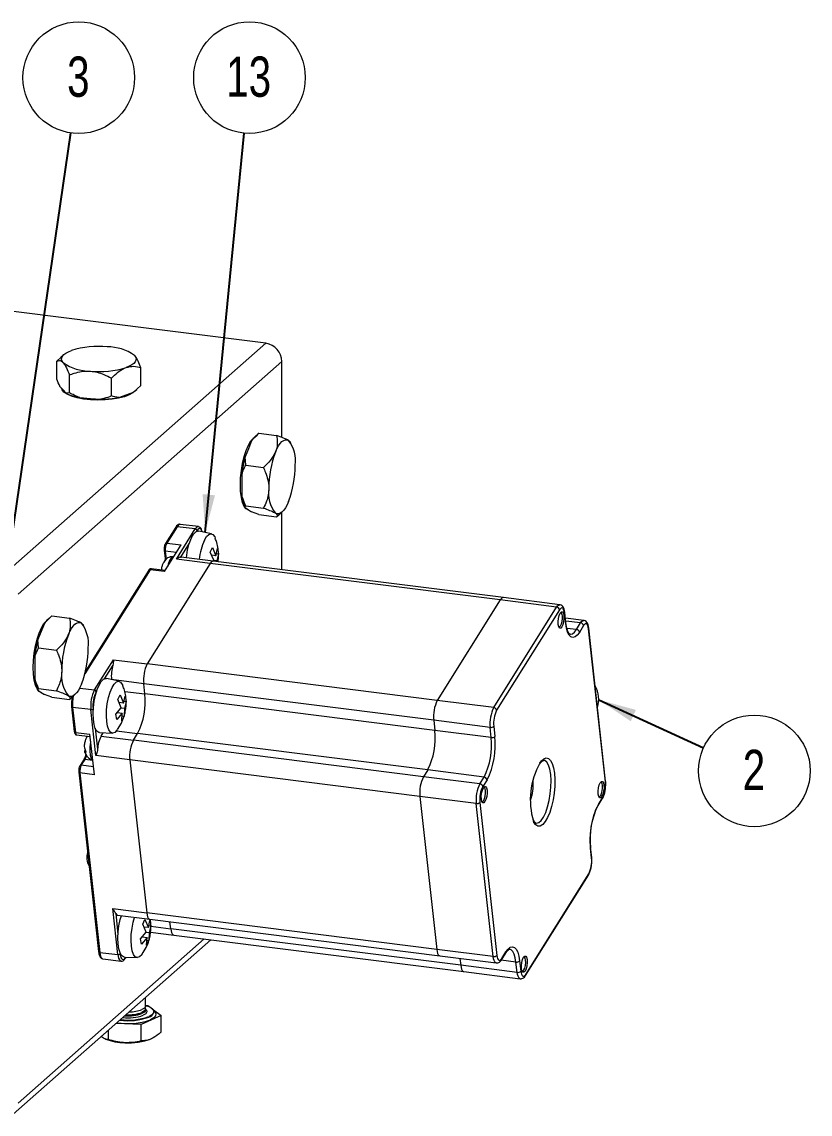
# Model space of a CAD drawing. Header units: millimetres. Extents: x 15 to 415, y 5 to 292.
# Drawn here: x 141.2 to 209.8, y 113.4 to 208.5 of the extents above; entities that cross this region are included whole.
import ezdxf

# ---------------------------------------------------------------- set-up
doc = ezdxf.new("R2010")
doc.units = ezdxf.units.MM
doc.styles.add('SLDTEXTSTYLE0', font='TXT', dxfattribs={"width": 0.75})
doc.dimstyles.new('SLDDIMSTYLE0', dxfattribs={"dimtxt": 0.18, "dimasz": 3.302, "dimexe": 0, "dimexo": 0.0625, "dimgap": 0, "dimtad": 0, "dimtih": 1, "dimtoh": 1, "dimdec": 0, "dimrnd": 1e-09, "dimzin": 0, "dimdsep": 46, "dimtxsty": 'Standard', "dimsah": 1, "dimcen": 0.09, "dimadec": 0, "dimazin": 0, "dimtfac": 3.302, "dimtdec": 0, "dimtofl": 0, "dimtmove": 0, "dimatfit": 3, "dimfxl": 1, "dimfrac": 2, "dimtolj": 1, "dimtzin": 0, "dimarcsym": 0})

# ---------------------------------------------------------------- blocks, each defined once
blk = doc.blocks.new('SW_NOTE_5')
at = {"color": 0, "linetype": 'Continuous', "lineweight": 0}
blk.add_circle((0.701, 4.808), 4.859, dxfattribs=at)
at = {"color": 0, "linetype": 'Continuous', "lineweight": 0, "insert": (0.665, 6.645), "char_height": 3.5, "attachment_point": 2, "style": 'SLDTEXTSTYLE0'}
blk.add_mtext('3', dxfattribs=at)
blk = doc.blocks.new('SW_NOTE_6')
at = {"color": 0, "linetype": 'Continuous', "lineweight": 0}
blk.add_circle((0.471, 4.836), 4.859, dxfattribs=at)
at = {"color": 0, "linetype": 'Continuous', "lineweight": 0, "insert": (0.401, 6.673), "char_height": 3.5, "attachment_point": 2, "style": 'SLDTEXTSTYLE0'}
blk.add_mtext('13', dxfattribs=at)
blk = doc.blocks.new('SW_NOTE_7')
at = {"color": 0, "linetype": 'Continuous', "lineweight": 0}
blk.add_circle((4.42, -2.019), 4.859, dxfattribs=at)
at = {"color": 0, "linetype": 'Continuous', "lineweight": 0, "insert": (4.384, -0.182), "char_height": 3.5, "attachment_point": 2, "style": 'SLDTEXTSTYLE0'}
blk.add_mtext('2', dxfattribs=at)

msp = doc.modelspace()

# ---------------------------------------------------------------- linework, layer by layer
at = {"color": 7, "linetype": 'Continuous', "lineweight": 15}
for p, q in [((162.416, 180.488), (118.452, 186.027)), ((139.435, 160.221), (162.416, 180.488)), ((163.819, 178.897), (140.838, 158.63)), ((144.588, 179.263), (144.216, 178.924)), ((144.216, 177.374), (144.216, 178.924)), ((144.833, 179.5), (144.577, 179.275)), ((163.819, 172.287), (163.819, 178.897)), ((151.53, 176.812), (151.53, 178.363)), ((145.315, 176.178), (145.315, 177.728)), ((148.972, 175.897), (148.972, 177.447)), ((144.491, 176.726), (144.765, 176.427)), ((144.765, 176.427), (145.04, 176.128)), ((145.315, 176.178), (145.04, 176.128)), ((149.612, 175.777), (150.251, 176.005)), ((150.251, 176.005), (150.89, 176.234)), ((151.53, 176.812), (150.89, 176.234)), ((151.037, 176.345), (151.17, 176.463)), ((146.23, 175.758), (147.143, 175.688)), ((147.143, 175.688), (148.057, 175.618)), ((161.815, 172.651), (161.468, 172.346)), ((161.815, 172.651), (163.353, 172.457)), ((160.894, 171.304), (160.607, 170.608)), ((161.181, 171.999), (160.894, 171.304)), ((164.583, 171.828), (164.528, 171.91)), ((160.666, 169.869), (160.607, 170.608)), ((160.666, 169.869), (162.204, 169.675)), ((160.319, 169.027), (160.319, 168.143)), ((160.319, 168.143), (160.319, 167.259)), ((160.607, 166.185), (160.894, 165.996)), ((160.666, 166.331), (162.204, 166.137)), ((160.894, 165.996), (161.181, 165.808)), ((160.938, 165.948), (160.975, 165.943)), ((161.815, 165.575), (161.181, 165.808)), ((161.815, 165.575), (163.353, 165.381)), ((163.353, 165.381), (163.823, 165.796)), ((163.819, 160.767), (163.819, 165.792)), ((156.544, 164.521), (154.954, 164.722)), ((154.966, 164.72), (154.954, 164.722)), ((154.57, 164.474), (153.673, 163.043)), ((154.683, 164.519), (153.787, 163.088)), ((154.626, 161.688), (156.274, 164.319)), ((156.274, 164.319), (154.683, 164.519)), ((156.544, 164.521), (156.556, 164.519)), ((157.682, 163.893), (156.58, 164.137)), ((153.598, 160.612), (155.05, 162.929)), ((153.787, 163.088), (155.05, 162.929)), ((157.58, 162.308), (157.78, 162.705)), ((157.78, 162.705), (158.073, 161.993)), ((153.564, 162.466), (153.644, 161.739)), ((153.644, 161.739), (153.652, 161.635)), ((153.662, 162.4), (153.742, 161.674)), ((153.705, 161.677), (153.697, 161.671)), ((157.572, 161.317), (154.626, 161.688)), ((154.983, 161.87), (155.037, 161.873)), ((157.843, 161.52), (155.037, 161.873)), ((157.873, 161.596), (157.58, 162.308)), ((158.073, 161.993), (157.69, 162.041)), ((158.073, 161.993), (158.204, 162.61)), ((158.111, 162.171), (158.287, 162.149)), ((158.287, 162.149), (158.156, 161.532)), ((158.204, 162.61), (158.287, 162.149)), ((152.222, 160.726), (146.711, 151.927)), ((157.572, 161.317), (152.091, 152.566)), ((153.598, 160.612), (152.335, 160.771)), ((153.653, 160.699), (152.444, 160.852)), ((153.48, 161.341), (153.42, 161.229)), ((153.499, 161.37), (153.487, 161.353)), ((153.602, 161.503), (153.662, 161.631)), ((182.828, 158.135), (157.572, 161.317)), ((157.828, 161.54), (157.873, 161.596)), ((183.099, 158.338), (157.843, 161.52)), ((158.156, 161.532), (157.852, 161.57)), ((182.828, 158.135), (177.347, 149.384)), ((187.739, 157.516), (182.828, 158.135)), ((188.01, 157.719), (183.099, 158.338)), ((182.258, 148.766), (187.739, 157.516)), ((187.996, 157.279), (182.515, 148.529)), ((188.528, 156.102), (188.429, 156.994)), ((188.542, 156.159), (188.444, 157.051)), ((143.15, 156.097), (142.863, 155.401)), ((143.783, 156.749), (143.437, 156.444)), ((143.783, 156.749), (145.322, 156.555)), ((146.552, 155.926), (146.497, 156.008)), ((190.099, 156.345), (188.499, 156.546)), ((189.462, 155.556), (189.829, 156.142)), ((142.863, 155.401), (142.576, 154.706)), ((190.085, 155.905), (189.718, 155.319)), ((191.987, 142.299), (190.518, 155.62)), ((192.002, 142.356), (190.533, 155.677)), ((142.634, 153.967), (142.576, 154.706)), ((142.288, 153.125), (142.288, 152.241)), ((142.634, 153.967), (144.173, 153.773)), ((142.288, 152.241), (142.288, 151.357)), ((147.497, 150.307), (149.145, 152.938)), ((149.145, 152.938), (152.091, 152.566)), ((177.347, 149.384), (152.091, 152.566)), ((149.64, 151.054), (148.538, 151.298)), ((142.576, 150.283), (142.863, 150.094)), ((142.634, 150.428), (144.173, 150.235)), ((151.877, 149.955), (151.779, 150.847)), ((177.035, 147.665), (151.779, 150.847)), ((142.863, 150.094), (143.15, 149.905)), ((142.907, 150.046), (142.943, 150.041)), ((143.783, 149.673), (143.15, 149.905)), ((143.783, 149.673), (145.322, 149.479)), ((145.322, 149.479), (145.792, 149.894)), ((149.538, 149.469), (149.738, 149.866)), ((149.831, 148.757), (149.538, 149.469)), ((149.738, 149.866), (150.031, 149.154)), ((150.031, 149.154), (150.162, 149.77)), ((150.069, 149.332), (150.245, 149.31)), ((150.245, 149.31), (150.114, 148.693)), ((150.162, 149.77), (150.245, 149.31)), ((177.133, 146.773), (151.877, 149.955)), ((182.258, 148.766), (177.347, 149.384)), ((145.496, 148.854), (145.736, 146.675)), ((145.594, 148.788), (145.834, 146.61)), ((147.184, 148.588), (145.594, 148.788)), ((147.626, 144.583), (147.184, 148.588)), ((149.361, 148.182), (149.831, 148.757)), ((150.031, 149.154), (149.648, 149.202)), ((150.114, 148.693), (149.81, 148.731)), ((150.114, 148.693), (150.068, 148.023)), ((149.444, 147.722), (149.361, 148.182)), ((149.914, 148.296), (149.444, 147.722)), ((149.497, 148.348), (149.914, 148.296)), ((149.5, 146.86), (149.838, 147.42)), ((149.868, 147.626), (149.914, 148.296)), ((150.068, 148.023), (149.868, 147.626)), ((149.897, 148.045), (150.068, 148.023)), ((177.035, 147.665), (177.133, 146.773)), ((181.946, 147.047), (177.035, 147.665)), ((145.834, 146.61), (147.097, 146.451)), ((147.945, 146.587), (149.073, 146.551)), ((148.079, 146.285), (148.262, 146.577)), ((150.885, 145.931), (151.252, 146.517)), ((176.508, 143.335), (151.252, 146.517)), ((182.044, 146.155), (177.133, 146.773)), ((182.044, 146.155), (181.946, 147.047)), ((182.265, 147.154), (182.363, 146.261)), ((145.943, 146.386), (147.121, 146.238)), ((146.792, 146.149), (146.731, 146.037)), ((146.811, 146.178), (146.798, 146.161)), ((147.486, 142.923), (147.097, 146.451)), ((148.079, 146.285), (150.885, 145.931)), ((176.141, 142.749), (150.885, 145.931)), ((146.607, 145.383), (146.63, 145.26)), ((150.572, 144.212), (147.626, 144.583)), ((146.534, 144.202), (146.235, 143.725)), ((146.647, 144.247), (146.348, 143.77)), ((150.572, 144.212), (152.041, 130.891)), ((175.829, 141.03), (150.572, 144.212)), ((146.125, 143.148), (147.848, 127.523)), ((146.223, 143.082), (147.946, 127.458)), ((147.486, 142.923), (146.223, 143.082)), ((176.508, 143.335), (176.141, 142.749)), ((181.052, 142.13), (176.141, 142.749)), ((181.419, 142.717), (176.508, 143.335)), ((181.052, 142.13), (181.419, 142.717)), ((181.676, 142.48), (181.309, 141.894)), ((175.829, 141.03), (177.297, 127.709)), ((180.739, 140.412), (175.829, 141.03)), ((191.348, 140.235), (191.715, 140.821)), ((191.37, 140.338), (191.737, 140.924)), ((182.208, 127.09), (180.739, 140.412)), ((181.059, 140.518), (182.527, 127.197)), ((185.92, 138.714), (185.945, 138.71)), ((190.781, 135.664), (190.683, 136.556)), ((190.796, 135.721), (190.697, 136.613)), ((185.028, 125.435), (190.509, 134.185)), ((185.05, 125.538), (190.531, 134.289)), ((149.095, 131.262), (152.041, 130.891)), ((149.536, 127.258), (149.095, 131.262)), ((149.505, 130.686), (152.312, 130.332)), ((151.692, 129.923), (151.893, 130.32)), ((151.893, 130.32), (152.186, 129.607)), ((177.297, 127.709), (152.041, 130.891)), ((152.312, 130.332), (177.568, 127.15)), ((151.986, 129.21), (151.692, 129.923)), ((152.186, 129.607), (151.802, 129.656)), ((152.186, 129.607), (152.317, 130.224)), ((152.224, 129.786), (152.4, 129.764)), ((152.4, 129.764), (152.269, 129.147)), ((152.317, 130.224), (152.4, 129.764)), ((154.13, 129.517), (154.065, 130.111)), ((179.387, 126.335), (154.13, 129.517)), ((140.427, 113.37), (157.64, 128.55)), ((151.516, 128.636), (151.986, 129.21)), ((151.599, 128.175), (151.516, 128.636)), ((152.069, 128.75), (151.599, 128.175)), ((151.652, 128.802), (152.069, 128.75)), ((152.269, 129.147), (151.965, 129.185)), ((152.023, 128.08), (152.069, 128.75)), ((152.223, 128.477), (152.023, 128.08)), ((152.052, 128.498), (152.223, 128.477)), ((152.269, 129.147), (152.223, 128.477)), ((152.384, 129.212), (154.401, 128.958)), ((154.401, 128.958), (179.657, 125.776)), ((147.946, 127.458), (149.536, 127.258)), ((182.208, 127.09), (177.297, 127.709)), ((182.96, 126.912), (183.328, 127.498)), ((183.306, 127.395), (183.386, 127.512)), ((148.205, 126.901), (148.216, 126.899)), ((148.216, 126.899), (149.807, 126.699)), ((149.807, 126.699), (149.794, 126.701)), ((150.1, 127.041), (151.228, 127.004)), ((150.191, 126.946), (150.247, 127.037)), ((177.568, 127.15), (182.479, 126.532)), ((179.321, 126.929), (179.387, 126.335)), ((182.938, 126.809), (183.306, 127.395)), ((184.297, 125.716), (184.199, 126.608)), ((184.518, 126.715), (184.617, 125.823)), ((184.297, 125.716), (179.387, 126.335)), ((179.657, 125.776), (184.568, 125.158)), ((151.929, 122.776), (151.929, 123.513)), ((151.94, 122.849), (152.153, 122.84)), ((152.153, 122.84), (152.41, 122.642)), ((153.296, 121.957), (151.571, 121.185)), ((151.929, 122.422), (151.929, 122.521)), ((151.929, 122.513), (151.988, 122.456)), ((152.525, 122.553), (153.296, 121.957)), ((152.697, 122.355), (152.629, 122.415)), ((152.654, 122.257), (152.654, 122.304)), ((153.296, 120.517), (153.296, 121.957)), ((151.571, 121.185), (149.386, 121.27)), ((151.571, 119.746), (151.571, 121.185)), ((148.385, 119.937), (148.452, 119.909)), ((148.704, 119.858), (148.704, 120.669)), ((152.405, 119.909), (152.405, 119.909))]:
    msp.add_line(p, q, dxfattribs=at)
at = {"color": 8, "linetype": 'Continuous', "lineweight": 15}
for p, q in [((156.428, 164.176), (156.386, 164.11)), ((155.735, 163.07), (154.983, 161.87)), ((154.641, 162.277), (153.662, 162.4)), ((152.335, 160.771), (146.658, 151.707)), ((189.829, 156.142), (188.526, 156.306)), ((189.462, 155.556), (188.637, 155.66)), ((149.096, 152.472), (148.344, 151.271)), ((146.208, 150.469), (147.497, 150.307)), ((151.779, 150.847), (148.981, 151.2)), ((147.692, 150.231), (147.651, 150.165)), ((150.123, 150.176), (151.877, 149.955)), ((147.376, 148.652), (147.387, 148.552)), ((147.562, 146.968), (147.763, 145.14)), ((149.416, 146.749), (151.252, 146.517)), ((146.348, 143.77), (147.407, 143.636)), ((147.35, 144.158), (146.647, 144.247)), ((149.34, 130.834), (149.542, 129.006)), ((152.404, 129.734), (154.13, 129.517)), ((140.838, 114.318), (157.059, 128.623)), ((149.716, 127.422), (149.728, 127.322)), ((150.204, 127.008), (150.222, 127.037)), ((184.199, 126.608), (182.912, 126.771))]:
    msp.add_line(p, q, dxfattribs=at)
at = {"color": 7, "linetype": 'Continuous', "lineweight": 15, "flags": 128}
for points in [[(144.765, 178.8), (144.668, 178.938), (144.625, 179.079), (144.638, 179.221), (144.706, 179.361), (144.828, 179.496), (145.003, 179.626), (145.226, 179.746), (145.495, 179.856)], [(150.98, 179.435), (151.078, 179.297), (151.121, 179.156), (151.108, 179.014), (151.04, 178.874), (150.918, 178.739), (150.743, 178.609), (150.52, 178.489), (150.251, 178.379)], [(147.143, 175.563), (146.539, 175.631), (145.987, 175.737), (145.507, 175.876), (145.117, 176.045), (144.834, 176.235), (144.668, 176.44), (144.625, 176.579)], [(150.97, 176.291), (150.837, 176.174), (150.52, 175.99), (150.101, 175.83), (149.596, 175.701), (149.026, 175.606), (148.411, 175.551), (147.775, 175.536), (147.143, 175.563)], [(151.037, 176.345), (150.977, 176.296), (150.89, 176.234)], [(160.195, 168.159), (160.217, 168.776), (160.283, 169.409), (160.389, 170.032), (160.532, 170.622), (160.706, 171.157), (160.905, 171.615), (161.12, 171.98), (161.344, 172.236), (161.406, 172.286)], [(163.249, 171.007), (163.384, 171.303), (163.526, 171.557), (163.673, 171.766), (163.823, 171.924), (163.973, 172.03), (164.121, 172.082), (164.263, 172.079), (164.398, 172.02)], [(160.938, 165.948), (160.905, 165.954), (160.706, 166.061), (160.532, 166.289), (160.389, 166.627), (160.283, 167.063), (160.217, 167.581), (160.195, 168.159)], [(164.398, 166.713), (164.263, 166.417), (164.121, 166.162), (163.973, 165.954), (163.823, 165.796), (163.673, 165.69), (163.526, 165.638), (163.384, 165.641), (163.249, 165.7)], [(155.939, 163.572), (156.126, 163.879), (156.321, 164.073), (156.513, 164.143), (156.58, 164.137)], [(157.069, 163.353), (157.255, 163.655), (157.449, 163.841), (157.638, 163.899), (157.812, 163.826), (157.961, 163.626), (158.009, 163.518)], [(153.564, 162.466), (153.564, 162.467), (153.564, 162.469)], [(153.486, 161.353), (153.485, 161.351), (153.48, 161.341)], [(153.662, 161.587), (153.668, 161.595), (153.685, 161.61)], [(153.683, 161.62), (153.687, 161.625), (153.703, 161.639)], [(157.843, 161.52), (157.829, 161.521), (157.744, 161.499), (157.658, 161.43), (157.572, 161.317)], [(157.843, 161.52), (157.829, 161.521), (157.744, 161.499), (157.658, 161.43), (157.572, 161.317)], [(183.099, 158.338), (183.085, 158.339), (183.001, 158.317), (182.914, 158.248), (182.828, 158.135)], [(183.099, 158.338), (183.085, 158.339), (183.001, 158.317), (182.914, 158.248), (182.828, 158.135)], [(188.372, 156.782), (188.379, 156.521), (188.347, 156.24), (188.281, 155.982), (188.191, 155.785), (188.091, 155.679), (187.997, 155.681), (187.921, 155.791), (187.877, 155.991), (187.871, 156.251), (187.903, 156.532), (187.969, 156.791), (188.058, 156.988), (188.158, 157.094), (188.253, 157.091), (188.328, 156.982), (188.372, 156.782)], [(188.429, 156.994), (188.405, 157.146), (188.368, 157.271), (188.321, 157.364), (188.264, 157.422), (188.201, 157.442), (188.134, 157.425), (188.065, 157.37), (187.996, 157.279)], [(188.245, 156.739), (188.206, 156.911), (188.142, 157.006), (188.076, 157.015)], [(142.164, 152.257), (142.186, 152.874), (142.252, 153.507), (142.358, 154.13), (142.501, 154.72), (142.675, 155.255), (142.873, 155.713), (143.089, 156.078), (143.313, 156.334), (143.375, 156.384)], [(145.217, 155.105), (145.352, 155.401), (145.495, 155.655), (145.642, 155.864), (145.792, 156.022), (145.942, 156.128), (146.089, 156.18), (146.232, 156.177), (146.367, 156.118)], [(187.922, 155.79), (188.002, 155.788), (188.088, 155.879), (188.166, 156.049), (188.223, 156.272), (188.25, 156.514), (188.245, 156.739)], [(189.718, 155.319), (189.53, 155.07), (189.34, 154.919), (189.154, 154.871), (188.981, 154.927), (188.826, 155.087), (188.695, 155.343), (188.595, 155.686), (188.528, 156.102)], [(190.518, 155.62), (190.494, 155.772), (190.457, 155.896), (190.41, 155.99), (190.354, 156.048), (190.291, 156.068), (190.223, 156.051), (190.154, 155.996), (190.085, 155.905)], [(142.907, 150.046), (142.873, 150.051), (142.675, 150.159), (142.501, 150.387), (142.358, 150.725), (142.252, 151.161), (142.186, 151.678), (142.164, 152.257)], [(147.896, 150.733), (148.084, 151.039), (148.279, 151.233), (148.47, 151.304), (148.538, 151.298)], [(146.367, 150.811), (146.232, 150.515), (146.089, 150.26), (145.942, 150.052), (145.792, 149.894), (145.642, 149.788), (145.495, 149.736), (145.352, 149.739), (145.217, 149.798)], [(147.945, 146.587), (147.873, 146.6), (147.705, 146.719), (147.565, 146.959), (147.461, 147.305), (147.397, 147.74), (147.377, 148.24), (147.403, 148.778), (147.473, 149.325), (147.582, 149.852), (147.726, 150.329), (147.896, 150.733)], [(149.483, 146.835), (149.453, 146.794), (149.26, 146.609), (149.07, 146.551), (148.897, 146.624), (148.748, 146.823), (148.633, 147.138), (148.56, 147.55), (148.531, 148.035), (148.548, 148.564), (148.612, 149.108), (148.717, 149.634), (148.858, 150.112), (149.026, 150.513)], [(149.026, 150.513), (149.213, 150.816), (149.406, 151.002), (149.596, 151.06), (149.769, 150.987), (149.918, 150.787), (149.967, 150.679)], [(146.798, 146.161), (146.796, 146.158), (146.792, 146.149)], [(146.712, 144.969), (146.716, 144.955), (146.728, 144.942)], [(146.717, 144.922), (146.721, 144.911), (146.733, 144.898)], [(181.677, 141.578), (181.683, 141.318), (181.651, 141.037), (181.585, 140.778), (181.495, 140.581), (181.396, 140.476), (181.301, 140.478), (181.226, 140.587), (181.181, 140.787), (181.175, 141.048), (181.207, 141.329), (181.273, 141.587), (181.363, 141.784), (181.462, 141.89), (181.557, 141.888), (181.632, 141.778), (181.677, 141.578)], [(181.549, 141.535), (181.511, 141.708), (181.446, 141.802), (181.381, 141.811)], [(191.857, 142.019), (191.864, 141.758), (191.832, 141.478), (191.766, 141.219), (191.676, 141.022), (191.576, 140.916), (191.482, 140.919), (191.406, 141.028), (191.362, 141.228), (191.356, 141.489), (191.388, 141.769), (191.454, 142.028), (191.543, 142.225), (191.643, 142.331), (191.738, 142.328), (191.813, 142.219), (191.857, 142.019)], [(191.407, 141.027), (191.487, 141.026), (191.573, 141.117), (191.651, 141.286), (191.708, 141.509), (191.735, 141.752), (191.73, 141.976)], [(191.73, 141.976), (191.692, 142.149), (191.627, 142.243), (191.561, 142.252)], [(181.226, 140.586), (181.307, 140.585), (181.393, 140.676), (181.47, 140.846), (181.527, 141.069), (181.555, 141.311), (181.549, 141.535)], [(150.1, 127.041), (150.028, 127.054), (149.86, 127.173), (149.72, 127.412), (149.616, 127.759), (149.552, 128.194), (149.532, 128.694), (149.558, 129.232), (149.628, 129.779), (149.737, 130.305), (149.834, 130.644)], [(151.638, 127.289), (151.608, 127.248), (151.415, 127.063), (151.225, 127.005), (151.051, 127.077), (150.903, 127.277), (150.788, 127.592), (150.714, 128.004), (150.686, 128.489), (150.703, 129.018), (150.767, 129.562), (150.872, 130.088), (150.99, 130.499)], [(152.041, 130.891), (152.072, 130.702), (152.117, 130.546), (152.177, 130.429), (152.247, 130.357), (152.312, 130.332)], [(152.041, 130.891), (152.072, 130.702), (152.117, 130.546), (152.177, 130.429), (152.247, 130.357), (152.312, 130.332)], [(154.13, 129.517), (154.161, 129.328), (154.207, 129.172), (154.266, 129.055), (154.336, 128.983), (154.401, 128.958)], [(154.13, 129.517), (154.161, 129.328), (154.207, 129.172), (154.266, 129.055), (154.336, 128.983), (154.401, 128.958)], [(177.297, 127.709), (177.328, 127.52), (177.374, 127.364), (177.433, 127.247), (177.503, 127.175), (177.568, 127.15)], [(177.297, 127.709), (177.328, 127.52), (177.374, 127.364), (177.433, 127.247), (177.503, 127.175), (177.568, 127.15)], [(183.328, 127.498), (183.516, 127.747), (183.706, 127.898), (183.892, 127.947), (184.065, 127.89), (184.22, 127.731), (184.351, 127.475), (184.451, 127.132), (184.518, 126.715)], [(149.728, 127.322), (149.754, 127.155), (149.795, 127.018), (149.847, 126.916), (149.909, 126.852), (149.978, 126.829), (150.052, 126.848), (150.129, 126.909), (150.204, 127.008)], [(182.527, 127.197), (182.552, 127.046), (182.588, 126.921), (182.636, 126.828), (182.692, 126.77), (182.755, 126.749), (182.823, 126.767), (182.892, 126.822), (182.96, 126.912)], [(185.169, 126.826), (185.175, 126.566), (185.143, 126.285), (185.077, 126.026), (184.987, 125.829), (184.888, 125.724), (184.793, 125.726), (184.718, 125.836), (184.674, 126.036), (184.667, 126.296), (184.699, 126.577), (184.765, 126.836), (184.855, 127.033), (184.955, 127.138), (185.049, 127.136), (185.125, 127.027), (185.169, 126.826)], [(184.718, 125.834), (184.799, 125.833), (184.885, 125.924), (184.962, 126.094), (185.019, 126.317), (185.047, 126.559), (185.041, 126.784)], [(185.041, 126.784), (185.003, 126.956), (184.938, 127.051), (184.873, 127.059)], [(179.387, 126.335), (179.417, 126.146), (179.463, 125.99), (179.522, 125.873), (179.592, 125.801), (179.657, 125.776)], [(179.387, 126.335), (179.417, 126.146), (179.463, 125.99), (179.522, 125.873), (179.592, 125.801), (179.657, 125.776)], [(184.617, 125.823), (184.641, 125.672), (184.678, 125.547), (184.725, 125.454), (184.781, 125.396), (184.845, 125.375), (184.912, 125.393), (184.981, 125.448), (185.05, 125.538)], [(151.929, 122.776), (151.927, 122.755), (151.842, 122.609), (151.631, 122.477)], [(151.94, 122.849), (151.963, 122.841), (152.304, 122.703), (152.536, 122.542), (152.646, 122.367), (152.626, 122.188), (152.479, 122.016), (152.213, 121.861)], [(151.879, 122.648), (151.879, 122.648), (151.927, 122.5), (151.842, 122.353), (151.631, 122.222)], [(152.697, 122.355), (152.752, 122.3), (152.85, 122.115), (152.817, 121.928), (152.655, 121.748), (152.373, 121.586)]]:
    msp.add_lwpolyline(points, dxfattribs=at)
at = {"color": 8, "linetype": 'Continuous', "lineweight": 15, "flags": 128}
for points in [[(154.954, 164.722), (154.94, 164.723), (154.855, 164.701), (154.769, 164.632), (154.683, 164.519)], [(156.274, 164.319), (156.359, 164.432), (156.446, 164.5), (156.53, 164.522), (156.544, 164.521)], [(156.866, 164.074), (156.837, 164.167), (156.785, 164.269), (156.723, 164.333), (156.653, 164.356), (156.579, 164.336), (156.503, 164.276), (156.428, 164.176)], [(154.376, 161.898), (154.319, 161.895), (154.173, 161.794), (154.033, 161.57), (153.912, 161.247), (153.855, 161.022)], [(152.444, 160.852), (152.438, 160.852), (152.404, 160.843), (152.37, 160.816), (152.335, 160.771)], [(187.739, 157.516), (187.825, 157.629), (187.911, 157.698), (187.996, 157.72), (188.007, 157.719)], [(189.829, 156.142), (189.914, 156.255), (190.001, 156.324), (190.085, 156.346), (190.097, 156.345)], [(188.914, 155.151), (188.949, 155.148), (189.117, 155.192), (189.291, 155.33), (189.462, 155.556)], [(145.834, 146.61), (145.847, 146.534), (145.865, 146.472), (145.889, 146.425), (145.917, 146.396), (145.943, 146.386)], [(147.166, 145.826), (147.154, 145.768), (147.097, 145.36), (147.087, 144.965), (147.125, 144.623), (147.206, 144.373), (147.322, 144.241), (147.342, 144.233)], [(146.812, 144.588), (146.797, 144.551), (146.647, 144.247)], [(186.274, 143.939), (186.407, 144.118), (186.621, 144.312), (186.832, 144.387), (187.03, 144.34), (187.207, 144.174), (187.356, 143.894), (187.471, 143.512), (187.547, 143.044)], [(187.228, 142.937), (187.152, 143.393), (187.036, 143.757), (186.884, 144.013), (186.705, 144.148), (186.641, 144.165)], [(187.547, 143.044), (187.582, 142.51), (187.573, 141.93), (187.521, 141.329), (187.428, 140.731), (187.298, 140.161), (187.136, 139.642), (186.949, 139.195), (186.745, 138.839), (186.532, 138.588), (186.318, 138.453), (186.113, 138.439), (185.924, 138.546), (185.76, 138.77), (185.713, 138.868)], [(185.945, 138.71), (185.97, 138.708), (186.175, 138.763), (186.385, 138.943), (186.591, 139.24), (186.783, 139.64), (186.951, 140.124), (187.089, 140.669), (187.189, 141.25), (187.247, 141.841), (187.26, 142.412), (187.228, 142.937)], [(147.946, 127.458), (147.976, 127.269), (148.022, 127.113), (148.081, 126.996), (148.152, 126.924), (148.205, 126.901)], [(184.199, 126.608), (184.138, 126.987), (184.047, 127.299), (183.928, 127.532), (183.787, 127.676), (183.664, 127.725)], [(182.481, 126.531), (182.414, 126.556), (182.344, 126.629), (182.284, 126.745), (182.239, 126.901), (182.208, 127.09)], [(184.571, 125.157), (184.503, 125.182), (184.433, 125.255), (184.374, 125.371), (184.328, 125.527), (184.297, 125.716)], [(151.929, 122.425), (151.927, 122.401), (151.842, 122.255), (151.631, 122.124)], [(151.988, 122.456), (152.016, 122.421), (152.05, 122.267), (151.952, 122.116), (151.732, 121.981)]]:
    msp.add_lwpolyline(points, dxfattribs=at)
at = {"color": 7, "linetype": 'Continuous', "lineweight": 15}
for centre, radius, start, end in [((147.849, 172.174), 8.035, 84.61837, 107.03704), ((148.658, 176.153), 4.02, 54.70853, 90.78459), ((162.181, 178.867), 1.638, 1.05865, 81.7606), ((147.088, 182.082), 4.02, 234.70852, 270.78461), ((147.897, 186.061), 8.035, 264.61838, 287.03702), ((146.95, 180.179), 4.479, 244.75089, 260.74226), ((147.937, 184.485), 8.868, 270.77158, 280.88381), ((162.61, 171.108), 1.684, 132.67254, 148.05399), ((162.14, 170.266), 2.86, 352.11509, 37.84784), ((169.92, 168.098), 9.646, 164.91729, 174.47564), ((171.426, 167.888), 8.752, 159.12241, 180.27053), ((156.22, 169.832), 8.752, 339.12241, 0.27053), ((165.507, 167.454), 2.86, 172.11508, 217.84787), ((163.491, 167.533), 3.184, 184.92331, 205.03964), ((156.254, 164.143), 0.177, 10.91562, 83.67073), ((154.881, 162.534), 1.226, 153.1374, 186.2555), ((161.003, 161.266), 5.564, 155.51852, 174.29628), ((161.942, 161.14), 5.352, 155.57314, 174.26959), ((153.709, 161.588), 0.0635, 136.64918, 198.74287), ((187.707, 157.223), 0.295, 10.91532, 83.6713), ((144.578, 155.206), 1.684, 132.67249, 148.054), ((144.108, 154.364), 2.86, 352.11513, 37.84783), ((188.457, 156.151), 0.0859, 325.56538, 5.55473), ((189.796, 155.849), 0.295, 10.91594, 83.67111), ((153.395, 151.986), 8.752, 159.12243, 180.27051), ((189.429, 155.263), 0.295, 10.91557, 83.67127), ((151.889, 152.196), 9.646, 164.9173, 174.47562), ((138.189, 153.93), 8.752, 339.12242, 0.27051), ((152.4, 151.509), 3.441, 163.75903, 185.14223), ((154.826, 151.181), 3.065, 153.1374, 186.25559), ((145.46, 151.631), 3.184, 184.92336, 205.03963), ((147.476, 151.552), 2.86, 172.11512, 217.84785), ((150.231, 148.922), 3.065, 153.1374, 186.25559), ((147.477, 150.131), 0.177, 10.91685, 83.67081), ((189.125, 149.475), 2.284, 341.85821, 30.72476), ((148.428, 149.16), 2.935, 170.0216, 185.31973), ((150.057, 148.946), 2.697, 153.13736, 186.25557), ((145.783, 149.287), 6.13, 333.13735, 6.25556), ((180.082, 147.999), 3.065, 153.1374, 186.25559), ((145.548, 148.859), 0.0515, 145.5645, 185.55781), ((147.222, 148.793), 0.209, 259.53547, 317.47201), ((184.993, 147.381), 3.065, 153.1374, 186.25559), ((184.702, 147.421), 2.452, 153.13744, 186.25556), ((182.226, 148.473), 0.295, 10.91495, 83.67189), ((171.039, 146.105), 6.13, 333.13735, 6.25556), ((182.009, 147.389), 0.348, 259.5356, 317.47184), ((150.511, 144.998), 2.752, 152.12722, 177.03764), ((153.619, 144.546), 3.065, 153.13733, 186.25558), ((175.95, 145.487), 6.13, 333.13735, 6.25556), ((175.66, 145.527), 6.743, 333.13735, 6.25558), ((182.107, 146.496), 0.348, 259.5357, 317.47203), ((146.687, 145.252), 0.0574, 171.5049, 204.94506), ((147.442, 143.216), 1.226, 153.13729, 186.25552), ((192.095, 140.728), 6.648, 151.122, 196.24624), ((178.875, 141.364), 3.065, 153.13733, 186.25558), ((181.387, 142.424), 0.295, 10.91523, 83.6716), ((183.786, 140.746), 3.065, 153.13733, 186.25558), ((183.496, 140.786), 2.452, 153.13737, 186.25553), ((181.02, 141.838), 0.295, 10.91599, 83.67095), ((181.291, 142.068), 4.403, 341.41048, 4.22806), ((189.55, 142.032), 2.452, 333.13733, 6.25562), ((180.803, 140.753), 0.348, 259.53598, 317.47147), ((197.386, 137.291), 6.743, 153.13737, 186.25559), ((148.218, 135.711), 1.396, 161.28917, 211.29381), ((190.612, 136.605), 0.0859, 325.56616, 5.55534), ((188.343, 135.397), 2.452, 333.13732, 6.25563), ((149.557, 130.91), 0.23, 199.41073, 256.94737), ((149.574, 127.463), 0.209, 259.53704, 317.47043), ((150.109, 126.996), 0.0954, 328.59598, 7.35944), ((182.271, 127.432), 0.348, 259.53612, 317.47185), ((184.262, 126.95), 0.348, 259.53627, 317.4714), ((184.361, 126.058), 0.348, 259.53623, 317.4715), ((150.429, 126.837), 5.33, 262.2407, 289.55639), ((150.432, 126.872), 5.317, 262.7006, 289.56384), ((150.466, 125.436), 3.418, 266.22405, 289.93092), ((150.542, 125.339), 3.063, 269.71609, 290.8321), ((152.09, 122.378), 0.577, 282.33354, 347.96496), ((150.418, 127.077), 5.829, 260.45785, 289.59498), ((150.141, 124.241), 4.65, 248.7104, 269.95932), ((150.514, 125.125), 5.547, 266.10344, 290.2421)]:
    msp.add_arc(centre, radius, start, end, dxfattribs=at)
at = {"color": 8, "linetype": 'Continuous', "lineweight": 15}
for centre, radius, start, end in [((154.661, 164.41), 0.112, 78.50502, 144.67294), ((153.765, 162.978), 0.112, 78.49927, 144.72138), ((153.657, 162.499), 0.0993, 199.93519, 272.60782), ((153.721, 161.76), 0.0793, 194.832, 259.59597), ((152.313, 160.661), 0.112, 78.50303, 144.67521), ((188.358, 157.043), 0.0859, 325.58202, 5.49822), ((190.448, 155.669), 0.0859, 325.5754, 5.5058), ((148.96, 149.098), 3.38, 168.61019, 185.25191), ((145.59, 148.888), 0.0993, 199.93383, 272.6093), ((145.83, 146.709), 0.0993, 199.9343, 272.60918), ((146.77, 144.845), 0.095, 124.6697, 196.31446), ((146.326, 143.66), 0.112, 78.49673, 144.73628), ((146.625, 144.138), 0.112, 78.50156, 144.67632), ((146.219, 143.182), 0.0993, 199.9352, 272.60627), ((191.916, 142.348), 0.0859, 325.56451, 5.55581), ((191.579, 140.904), 0.159, 328.59378, 7.36377), ((191.212, 140.317), 0.159, 328.8792, 7.35941), ((190.71, 135.712), 0.0858, 325.5505, 5.56022), ((190.373, 134.268), 0.159, 328.59392, 7.36363), ((147.941, 127.557), 0.0993, 199.936, 272.60641), ((183.17, 127.478), 0.159, 328.5946, 7.36296), ((150.151, 127.205), 0.617, 175.07405, 234.7394), ((182.803, 126.892), 0.159, 328.61957, 7.36061), ((184.892, 125.518), 0.159, 328.61722, 7.36315), ((150.427, 125.693), 3.935, 263.32135, 289.36483), ((150.453, 125.387), 3.47, 264.75374, 289.85048)]:
    msp.add_arc(centre, radius, start, end, dxfattribs=at)
at = {"color": 7, "linetype": 'Continuous', "lineweight": 15}
for points, knots in [([(144.216, 178.924), (144.291, 178.953), (144.444, 179.012), (144.634, 178.934), (144.742, 178.824), (144.765, 178.8)], [0, 0, 0, 0, 0.432384, 0.87955, 1, 1, 1, 1]), ([(144.765, 178.8), (144.862, 178.668), (145.054, 178.405), (145.228, 177.952), (145.315, 177.728)], [0, 0, 0, 0, 0.503998, 1, 1, 1, 1]), ([(151.53, 178.363), (151.455, 178.555), (151.302, 178.947), (151.112, 179.282), (151.003, 179.408), (150.98, 179.435)], [0, 0, 0, 0, 0.432383, 0.87955, 1, 1, 1, 1]), ([(145.315, 177.728), (145.453, 177.781), (145.792, 177.911), (146.37, 178.051), (146.853, 178.082), (147.113, 178.064), (147.143, 178.062)], [0, 0, 0, 0, 0.23989, 0.591093, 0.952895, 1, 1, 1, 1]), ([(147.143, 178.062), (147.341, 178.036), (147.741, 177.983), (148.359, 177.768), (148.758, 177.559), (148.972, 177.447)], [0, 0, 0, 0, 0.310092, 0.629758, 1, 1, 1, 1]), ([(148.972, 177.447), (149.147, 177.621), (149.503, 177.973), (149.945, 178.26), (150.197, 178.358), (150.251, 178.379)], [0, 0, 0, 0, 0.432384, 0.87955, 1, 1, 1, 1]), ([(150.251, 178.379), (150.476, 178.432), (150.922, 178.537), (151.328, 178.421), (151.53, 178.363)], [0, 0, 0, 0, 0.503998, 1, 1, 1, 1]), ([(144.491, 176.726), (144.487, 176.733), (144.392, 176.922), (144.302, 177.152), (144.216, 177.374)], [0, 0, 0, 0, 0.038996, 1, 1, 1, 1]), ([(146.23, 175.758), (146.062, 175.823), (145.748, 175.942), (145.452, 176.103), (145.315, 176.178)], [0, 0, 0, 0, 0.535033, 1, 1, 1, 1]), ([(148.972, 175.897), (148.758, 175.816), (148.46, 175.703), (148.145, 175.637), (148.057, 175.618)], [0, 0, 0, 0, 0.717743, 1, 1, 1, 1]), ([(149.612, 175.777), (149.603, 175.777), (149.382, 175.784), (149.173, 175.841), (148.972, 175.897)], [0, 0, 0, 0, 0.038996, 1, 1, 1, 1]), ([(161.181, 171.999), (161.188, 172.008), (161.372, 172.237), (161.598, 172.448), (161.815, 172.651)], [0, 0, 0, 0, 0.038997, 1, 1, 1, 1]), ([(163.353, 172.457), (163.384, 172.253), (163.448, 171.837), (163.376, 171.341), (163.271, 171.065), (163.249, 171.007)], [0, 0, 0, 0, 0.432384, 0.879551, 1, 1, 1, 1]), ([(164.398, 172.02), (164.269, 172.09), (164.015, 172.229), (163.572, 172.382), (163.353, 172.457)], [0, 0, 0, 0, 0.503997, 1, 1, 1, 1]), ([(164.512, 171.899), (164.503, 171.923), (164.488, 171.96), (164.421, 172.004), (164.398, 172.02)], [0, 0, 0, 0, 0.645023, 1, 1, 1, 1]), ([(163.249, 171.007), (163.12, 170.765), (162.866, 170.287), (162.423, 169.878), (162.204, 169.675)], [0, 0, 0, 0, 0.503998, 1, 1, 1, 1]), ([(160.319, 169.027), (160.37, 169.183), (160.465, 169.474), (160.602, 169.744), (160.666, 169.869)], [0, 0, 0, 0, 0.535035, 1, 1, 1, 1]), ([(162.204, 169.675), (162.267, 169.534), (162.422, 169.185), (162.605, 168.603), (162.672, 168.128), (162.674, 167.876), (162.674, 167.847)], [0, 0, 0, 0, 0.239889, 0.591093, 0.952894, 1, 1, 1, 1]), ([(162.674, 167.847), (162.664, 167.657), (162.642, 167.272), (162.475, 166.695), (162.299, 166.332), (162.204, 166.137)], [0, 0, 0, 0, 0.310092, 0.629758, 1, 1, 1, 1]), ([(160.666, 166.331), (160.569, 166.549), (160.435, 166.854), (160.345, 167.17), (160.319, 167.259)], [0, 0, 0, 0, 0.717743, 1, 1, 1, 1]), ([(160.607, 166.185), (160.606, 166.187), (160.592, 166.242), (160.629, 166.287), (160.666, 166.331)], [0, 0, 0, 0, 0.038998, 1, 1, 1, 1]), ([(162.204, 166.137), (162.392, 166.071), (162.776, 165.938), (163.102, 165.791), (163.223, 165.716), (163.249, 165.7)], [0, 0, 0, 0, 0.432383, 0.87955, 1, 1, 1, 1]), ([(163.249, 165.7), (163.323, 165.637), (163.469, 165.511), (163.391, 165.424), (163.353, 165.381)], [0, 0, 0, 0, 0.503997, 1, 1, 1, 1]), ([(154.975, 164.711), (154.966, 164.715), (154.905, 164.745), (154.772, 164.694), (154.657, 164.602), (154.596, 164.512), (154.57, 164.474)], [0, 0, 0, 0, 0.055831, 0.410136, 0.750975, 1, 1, 1, 1]), ([(156.883, 164.07), (156.861, 164.153), (156.819, 164.308), (156.716, 164.461), (156.61, 164.496), (156.565, 164.511)], [0, 0, 0, 0, 0.394629, 0.745206, 1, 1, 1, 1]), ([(153.673, 163.043), (153.658, 163.015), (153.62, 162.945), (153.58, 162.801), (153.555, 162.624), (153.561, 162.517), (153.564, 162.466)], [0, 0, 0, 0, 0.187764, 0.458663, 0.739671, 1, 1, 1, 1]), ([(158.25, 161.468), (158.257, 161.512), (158.294, 161.714), (158.303, 162.094), (158.264, 162.61), (158.169, 163.088), (158.055, 163.377), (158.008, 163.495)], [0, 0, 0, 0, 0.064104, 0.297452, 0.549776, 0.815495, 1, 1, 1, 1]), ([(154.372, 161.899), (154.273, 161.9), (154.096, 161.902), (153.861, 161.811), (153.759, 161.712), (153.713, 161.668)], [0, 0, 0, 0, 0.406092, 0.731707, 1, 1, 1, 1]), ([(154.983, 161.87), (154.946, 161.859), (154.853, 161.831), (154.709, 161.751), (154.627, 161.689), (154.626, 161.688)], [0, 0, 0, 0, 0.384445, 0.992149, 1, 1, 1, 1]), ([(152.446, 160.849), (152.441, 160.85), (152.411, 160.86), (152.351, 160.844), (152.285, 160.806), (152.246, 160.763), (152.227, 160.733), (152.222, 160.726)], [0, 0, 0, 0, 0.050169, 0.334457, 0.594139, 0.90517, 1, 1, 1, 1]), ([(153.424, 161.228), (153.391, 161.14), (153.333, 160.986), (153.318, 160.815), (153.311, 160.743)], [0, 0, 0, 0, 0.574773, 1, 1, 1, 1]), ([(153.48, 161.341), (153.488, 161.351), (153.512, 161.383), (153.558, 161.441), (153.611, 161.507), (153.657, 161.565), (153.676, 161.595), (153.685, 161.61)], [0, 0, 0, 0, 0.117549, 0.377362, 0.605369, 0.803116, 1, 1, 1, 1]), ([(153.662, 161.587), (153.661, 161.584), (153.657, 161.577), (153.643, 161.556), (153.616, 161.521), (153.575, 161.468), (153.531, 161.413), (153.508, 161.381), (153.499, 161.37)], [0, 0, 0, 0, 0.056528, 0.16864, 0.331641, 0.551941, 0.843156, 1, 1, 1, 1]), ([(153.691, 161.633), (153.691, 161.633), (153.69, 161.632), (153.688, 161.627), (153.684, 161.621), (153.683, 161.62)], [0, 0, 0, 0, 0.343956, 0.928571, 1, 1, 1, 1]), ([(153.703, 161.639), (153.7, 161.634), (153.694, 161.624), (153.688, 161.614), (153.685, 161.61)], [0, 0, 0, 0, 0.499996, 1, 1, 1, 1]), ([(153.687, 161.61), (153.687, 161.614), (153.687, 161.621), (153.689, 161.625), (153.689, 161.627)], [0, 0, 0, 0, 0.494063, 1, 1, 1, 1]), ([(188.444, 157.051), (188.436, 157.105), (188.414, 157.267), (188.349, 157.466), (188.223, 157.63), (188.093, 157.718), (188.017, 157.713), (188.003, 157.712)], [0, 0, 0, 0, 0.164661, 0.50141, 0.737773, 0.952758, 1, 1, 1, 1]), ([(143.15, 156.097), (143.157, 156.105), (143.341, 156.335), (143.567, 156.546), (143.783, 156.749)], [0, 0, 0, 0, 0.038997, 1, 1, 1, 1]), ([(145.322, 156.555), (145.353, 156.351), (145.416, 155.935), (145.345, 155.439), (145.24, 155.163), (145.217, 155.105)], [0, 0, 0, 0, 0.432383, 0.87955, 1, 1, 1, 1]), ([(146.367, 156.118), (146.238, 156.188), (145.984, 156.327), (145.541, 156.48), (145.322, 156.555)], [0, 0, 0, 0, 0.503998, 1, 1, 1, 1]), ([(146.481, 155.997), (146.471, 156.021), (146.456, 156.058), (146.39, 156.102), (146.367, 156.118)], [0, 0, 0, 0, 0.645021, 1, 1, 1, 1]), ([(188.921, 155.153), (188.918, 155.152), (188.902, 155.151), (188.865, 155.173), (188.765, 155.293), (188.667, 155.519), (188.588, 155.815), (188.556, 156.052), (188.542, 156.159)], [0, 0, 0, 0, 0.046981, 0.243898, 0.432077, 0.631781, 0.834862, 1, 1, 1, 1]), ([(190.533, 155.677), (190.526, 155.731), (190.504, 155.893), (190.438, 156.092), (190.313, 156.256), (190.182, 156.344), (190.106, 156.339), (190.093, 156.338)], [0, 0, 0, 0, 0.1646616, 0.5014104, 0.7377728, 0.952758, 1, 1, 1, 1]), ([(145.217, 155.105), (145.089, 154.863), (144.835, 154.385), (144.392, 153.976), (144.173, 153.773)], [0, 0, 0, 0, 0.503998, 1, 1, 1, 1]), ([(142.288, 153.125), (142.339, 153.281), (142.434, 153.572), (142.571, 153.841), (142.634, 153.967)], [0, 0, 0, 0, 0.535035, 1, 1, 1, 1]), ([(144.173, 153.773), (144.236, 153.631), (144.391, 153.283), (144.573, 152.701), (144.64, 152.225), (144.643, 151.974), (144.643, 151.944)], [0, 0, 0, 0, 0.239889, 0.591093, 0.952894, 1, 1, 1, 1]), ([(149.145, 152.938), (149.145, 152.937), (149.142, 152.864), (149.147, 152.722), (149.11, 152.542), (149.096, 152.472)], [0, 0, 0, 0, 0.007848, 0.615557, 1, 1, 1, 1]), ([(142.634, 150.428), (142.538, 150.647), (142.404, 150.952), (142.313, 151.268), (142.288, 151.357)], [0, 0, 0, 0, 0.717743, 1, 1, 1, 1]), ([(144.643, 151.944), (144.632, 151.755), (144.611, 151.37), (144.444, 150.793), (144.267, 150.43), (144.173, 150.235)], [0, 0, 0, 0, 0.310092, 0.629758, 1, 1, 1, 1]), ([(142.576, 150.283), (142.575, 150.285), (142.561, 150.34), (142.598, 150.385), (142.634, 150.428)], [0, 0, 0, 0, 0.038998, 1, 1, 1, 1]), ([(149.838, 147.42), (149.927, 147.623), (150.054, 147.911), (150.171, 148.364), (150.239, 148.766), (150.263, 149.254), (150.221, 149.771), (150.127, 150.248), (150.013, 150.537), (149.966, 150.655)], [0, 0, 0, 0, 0.19933, 0.282386, 0.420325, 0.564856, 0.72114, 0.885721, 1, 1, 1, 1]), ([(144.173, 150.235), (144.361, 150.169), (144.745, 150.036), (145.07, 149.889), (145.192, 149.814), (145.217, 149.798)], [0, 0, 0, 0, 0.432383, 0.87955, 1, 1, 1, 1]), ([(145.217, 149.798), (145.291, 149.735), (145.438, 149.609), (145.36, 149.522), (145.322, 149.479)], [0, 0, 0, 0, 0.503997, 1, 1, 1, 1]), ([(145.736, 146.675), (145.742, 146.642), (145.753, 146.566), (145.792, 146.477), (145.861, 146.406), (145.918, 146.394), (145.94, 146.389)], [0, 0, 0, 0, 0.255731, 0.573617, 0.831909, 1, 1, 1, 1]), ([(146.735, 146.035), (146.705, 145.947), (146.634, 145.746), (146.597, 145.509), (146.603, 145.385), (146.603, 145.382)], [0, 0, 0, 0, 0.431547, 0.988338, 1, 1, 1, 1]), ([(146.88, 146.268), (146.865, 146.249), (146.84, 146.217), (146.819, 146.189), (146.811, 146.178)], [0, 0, 0, 0, 0.603025, 1, 1, 1, 1]), ([(146.742, 144.678), (146.731, 144.642), (146.684, 144.483), (146.609, 144.328), (146.549, 144.227), (146.534, 144.202)], [0, 0, 0, 0, 0.183475, 0.796065, 1, 1, 1, 1]), ([(146.728, 144.942), (146.728, 144.948), (146.725, 144.974), (146.713, 145.034), (146.687, 145.116), (146.656, 145.199), (146.639, 145.24), (146.63, 145.26)], [0, 0, 0, 0, 0.057633, 0.251565, 0.50764, 0.75134, 1, 1, 1, 1]), ([(146.635, 145.228), (146.637, 145.221), (146.645, 145.203), (146.665, 145.15), (146.687, 145.084), (146.704, 145.024), (146.711, 144.986), (146.712, 144.973), (146.712, 144.969)], [0, 0, 0, 0, 0.11199, 0.335103, 0.60947, 0.810678, 0.950046, 1, 1, 1, 1]), ([(146.679, 144.818), (146.668, 144.846), (146.637, 144.919), (146.674, 145.014), (146.697, 145.073)], [0, 0, 0, 0, 0.377771, 1, 1, 1, 1]), ([(146.679, 144.818), (146.683, 144.813), (146.694, 144.795), (146.712, 144.788), (146.729, 144.805), (146.738, 144.841), (146.735, 144.879), (146.733, 144.898)], [0, 0, 0, 0, 0.1175503, 0.3773665, 0.6053762, 0.803118, 1, 1, 1, 1]), ([(146.695, 144.827), (146.709, 144.774), (146.754, 144.605), (146.929, 144.419), (147.149, 144.274), (147.294, 144.242), (147.371, 144.226)], [0, 0, 0, 0, 0.162933, 0.524429, 0.748807, 1, 1, 1, 1]), ([(146.717, 144.922), (146.717, 144.92), (146.72, 144.907), (146.72, 144.893), (146.718, 144.883), (146.719, 144.885), (146.719, 144.885)], [0, 0, 0, 0, 0.087099, 0.517963, 0.988979, 1, 1, 1, 1]), ([(146.728, 144.942), (146.729, 144.934), (146.73, 144.92), (146.732, 144.905), (146.733, 144.898)], [0, 0, 0, 0, 0.499994, 1, 1, 1, 1]), ([(147.763, 145.14), (147.75, 145.061), (147.717, 144.857), (147.655, 144.682), (147.626, 144.585), (147.626, 144.583)], [0, 0, 0, 0, 0.384444, 0.99215, 1, 1, 1, 1]), ([(146.235, 143.725), (146.219, 143.697), (146.182, 143.627), (146.141, 143.483), (146.116, 143.306), (146.122, 143.199), (146.125, 143.148)], [0, 0, 0, 0, 0.187762, 0.458663, 0.739672, 1, 1, 1, 1]), ([(186.255, 143.828), (186.283, 143.873), (186.367, 144.007), (186.496, 144.121), (186.597, 144.171), (186.622, 144.166), (186.634, 144.164)], [0, 0, 0, 0, 0.155246, 0.462566, 0.762378, 1, 1, 1, 1]), ([(191.715, 140.821), (191.74, 140.863), (191.812, 140.99), (191.904, 141.253), (191.973, 141.545), (191.988, 141.718), (191.993, 141.77)], [0, 0, 0, 0, 0.176624, 0.524194, 0.856824, 1, 1, 1, 1]), ([(191.993, 141.77), (192, 141.838), (192.022, 142.019), (192.016, 142.216), (192.004, 142.336), (192.002, 142.356)], [0, 0, 0, 0, 0.328028, 0.887456, 1, 1, 1, 1]), ([(190.697, 136.613), (190.69, 136.69), (190.668, 136.915), (190.66, 137.33), (190.687, 137.852), (190.751, 138.387), (190.849, 138.907), (190.977, 139.391), (191.128, 139.814), (191.257, 140.084), (191.33, 140.205), (191.348, 140.235)], [0, 0, 0, 0, 0.066818, 0.193613, 0.321375, 0.449722, 0.578209, 0.706342, 0.833642, 0.959417, 1, 1, 1, 1]), ([(185.935, 138.716), (185.92, 138.719), (185.889, 138.727), (185.793, 138.821), (185.733, 138.954), (185.706, 139.013)], [0, 0, 0, 0, 0.35957, 0.714521, 1, 1, 1, 1]), ([(190.509, 134.185), (190.533, 134.228), (190.606, 134.354), (190.698, 134.618), (190.767, 134.91), (190.782, 135.083), (190.786, 135.135)], [0, 0, 0, 0, 0.176624, 0.524194, 0.856824, 1, 1, 1, 1]), ([(190.786, 135.135), (190.794, 135.202), (190.816, 135.384), (190.809, 135.581), (190.798, 135.701), (190.796, 135.721)], [0, 0, 0, 0, 0.328029, 0.887456, 1, 1, 1, 1]), ([(149.095, 131.262), (149.095, 131.261), (149.147, 131.153), (149.246, 130.99), (149.314, 130.877), (149.34, 130.834)], [0, 0, 0, 0, 0.007849, 0.615555, 1, 1, 1, 1]), ([(151.655, 127.314), (151.775, 127.497), (152.015, 127.866), (152.207, 128.366), (152.327, 128.818), (152.395, 129.22), (152.415, 129.708), (152.397, 130.093), (152.348, 130.309), (152.337, 130.356)], [0, 0, 0, 0, 0.203989, 0.411535, 0.498014, 0.641638, 0.792127, 0.954853, 1, 1, 1, 1]), ([(147.848, 127.523), (147.855, 127.471), (147.876, 127.313), (147.941, 127.121), (148.044, 126.959), (148.151, 126.924), (148.196, 126.91)], [0, 0, 0, 0, 0.17206, 0.513583, 0.794833, 1, 1, 1, 1]), ([(183.386, 127.512), (183.388, 127.514), (183.442, 127.593), (183.54, 127.683), (183.633, 127.73), (183.65, 127.726), (183.657, 127.724)], [0, 0, 0, 0, 0.013819, 0.373665, 0.724631, 1, 1, 1, 1]), ([(149.785, 126.709), (149.794, 126.705), (149.855, 126.676), (149.989, 126.726), (150.103, 126.819), (150.165, 126.909), (150.191, 126.946)], [0, 0, 0, 0, 0.056814, 0.410749, 0.751232, 1, 1, 1, 1]), ([(182.486, 126.539), (182.533, 126.536), (182.638, 126.53), (182.784, 126.617), (182.877, 126.715), (182.926, 126.79), (182.938, 126.809)], [0, 0, 0, 0, 0.237432, 0.531504, 0.878049, 1, 1, 1, 1]), ([(184.575, 125.165), (184.622, 125.162), (184.728, 125.156), (184.873, 125.243), (184.966, 125.341), (185.015, 125.416), (185.028, 125.435)], [0, 0, 0, 0, 0.237432, 0.531499, 0.878049, 1, 1, 1, 1]), ([(148.704, 119.858), (148.611, 119.871), (148.424, 119.897), (148.23, 120.025), (148.133, 120.089)], [0, 0, 0, 0, 0.4954583, 1, 1, 1, 1]), ([(150.137, 119.591), (150.103, 119.593), (149.619, 119.615), (149.145, 119.741), (148.704, 119.858)], [0, 0, 0, 0, 0.070262, 1, 1, 1, 1]), ([(152.433, 119.921), (152.355, 119.889), (152.063, 119.77), (151.779, 119.756), (151.571, 119.746)], [0, 0, 0, 0, 0.268607, 1, 1, 1, 1]), ([(153.296, 120.517), (153.223, 120.453), (152.942, 120.204), (152.65, 120.041), (152.433, 119.921)], [0, 0, 0, 0, 0.257519, 1, 1, 1, 1]), ([(151.571, 119.746), (151.338, 119.696), (150.868, 119.596), (150.382, 119.593), (150.137, 119.591)], [0, 0, 0, 0, 0.495459, 1, 1, 1, 1])]:
    msp.add_open_spline(points, degree=3, knots=knots, dxfattribs=at)
at = {"color": 8, "linetype": 'Continuous', "lineweight": 15}
for points, knots in [([(153.703, 161.639), (153.706, 161.642), (153.716, 161.658), (153.726, 161.681), (153.723, 161.691), (153.71, 161.681), (153.705, 161.677)], [0, 0, 0, 0, 0.088549, 0.386515, 0.779955, 1, 1, 1, 1]), ([(146.792, 146.149), (146.799, 146.159), (146.823, 146.19), (146.856, 146.232), (146.88, 146.262), (146.885, 146.268)], [0, 0, 0, 0, 0.270927, 0.86974, 1, 1, 1, 1])]:
    msp.add_open_spline(points, degree=3, knots=knots, dxfattribs=at)

# ---------------------------------------------------------------- block references
at = {"color": 7, "linetype": 'Continuous', "lineweight": 0}
for name, p in [('SW_NOTE_5', (145.424, 198.804)), ('SW_NOTE_6', (160.52, 198.777)), ('SW_NOTE_7', (200.536, 145.276))]:
    msp.add_blockref(name, p, dxfattribs=at)

# ---------------------------------------------------------------- leaders
for points in [[(138.078, 148.386), (145.424, 198.804)], [(157.131, 164.015), (160.52, 198.777)], [(191.412, 149.443), (200.536, 145.276)]]:
    msp.add_leader(points, dimstyle='SLDDIMSTYLE0', dxfattribs=at)

doc.saveas('drawing.dxf')
